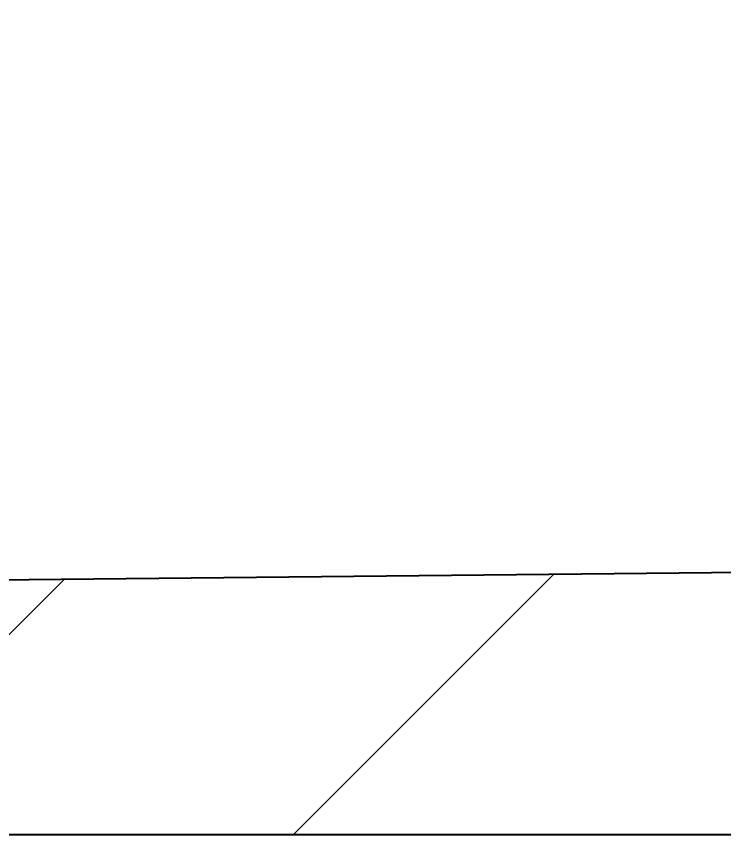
# Model space of a CAD drawing. Header units: millimetres. Extents: x 101 to 3000, y 150 to 4305.
# Drawn here: x 1072.6 to 1170.9, y 4007.2 to 4120.9 of the extents above; entities that cross this region are included whole.
import ezdxf

# ---------------------------------------------------------------- set-up
doc = ezdxf.new("R2010")
doc.units = ezdxf.units.MM
doc.header["$LTSCALE"] = 15
for name, color, linetype, lineweight in [('_Sichtbarkanten', 7, 'Continuous', 25), ('Bemaßung (ISO)', 7, 'Continuous', 25), ('Schraffur (ISO)', 7, 'Continuous', 13)]:
    doc.layers.add(name, color=color, linetype=linetype, lineweight=lineweight)
doc.styles.add('Notiztext (DIN)', font='verdana.ttf')
doc.dimstyles.new('Standard (DIN)', dxfattribs={"dimscale": 15, "dimtxt": 2.5, "dimasz": 2.5, "dimexe": 2, "dimexo": 4, "dimgap": 0.5, "dimtad": 1, "dimdec": 1, "dimrnd": 1e-08, "dimtxsty": 'Notiztext (DIN)', "dimcen": 0.09, "dimclrd": 256, "dimclre": 256, "dimclrt": 256, "dimadec": 0, "dimazin": 2, "dimtfac": 1, "dimtmove": 0, "dimatfit": 3, "dimfxl": 0, "dimtolj": 1, "dimtzin": 0, "dimlwd": -1, "dimlwe": -1, "dimarcsym": 0})

# ---------------------------------------------------------------- blocks, each defined once
blk = doc.blocks.new('*D81')
at = {"layer": 'Bemaßung (ISO)', "transparency": 16777216}
for p, q in [((922, 4102.22), (922, 4193.92)), ((1032, 4102.22), (1032, 4193.92)), ((884.5, 4163.92), (847, 4163.92)), ((922, 4163.92), (959.5, 4163.92)), ((994.5, 4163.92), (959.5, 4163.92)), ((1032, 4163.92), (994.5, 4163.92)), ((1069.5, 4163.92), (1107, 4163.92))]:
    blk.add_line(p, q, dxfattribs=at)
for points in [[(884.5, 4170.17), (884.5, 4157.67), (922, 4163.92)], [(1069.5, 4170.17), (1069.5, 4157.67), (1032, 4163.92)]]:
    blk.add_solid(points, dxfattribs=at)
at = {"layer": 'Defpoints', "color": 0, "transparency": 16777216}
for p in [(922, 4163.92), (922, 4042.22), (1032, 4042.22)]:
    blk.add_point(p, dxfattribs=at)
at = {"layer": 'Bemaßung (ISO)', "transparency": 16777216, "insert": (933.01, 4210.46), "char_height": 37.5, "attachment_point": 1, "style": 'Notiztext (DIN)'}
blk.add_mtext('\\A1;110', dxfattribs=at)

msp = doc.modelspace()

# ---------------------------------------------------------------- hatches: boundary and pattern name
at = {"layer": 'Schraffur (ISO)'}
h = msp.add_hatch(dxfattribs=at)
h.set_pattern_fill('ANSI31', color=256, scale=381, style=0)
h.set_pattern_definition([(45, (0, 0), (-33.67596, 33.67596), [])])
h.paths.add_polyline_path([(1032.3, 4032.02), (1032.3, 4022.02), (1042.3, 4022.02), (1042.3, 4018.22), (1070, 4018.22), (1070, 4007.22), (2522, 4007.22), (2522, 4057.22), (1032, 4042.22), (1012.3, 4042.22), (1012.3, 4033.62), (1012.3, 4032.02), (1012.34, 4032.02)])
h.paths.add_polyline_path([(922, 4042.22), (922, 4022.02), (932, 4022.02), (932, 4032.02), (951.95, 4032.02), (952, 4032.02), (952, 4033.62), (952, 4042.22)])

# ---------------------------------------------------------------- linework, layer by layer
at = {"layer": '_Sichtbarkanten'}
for p, q in [((2522, 4057.22), (1032, 4042.22)), ((1070, 4007.22), (2522, 4007.22))]:
    msp.add_line(p, q, dxfattribs=at)

# ---------------------------------------------------------------- dimensions: what is measured, and where the dimension line sits
at = {"layer": 'Bemaßung (ISO)'}
dim = msp.add_linear_dim(base=(922, 4163.92), p1=(1032, 4042.22), p2=(922, 4042.22), angle=180, dimstyle='Standard (DIN)', override={"dimdec": 1, "dimtp": 0, "dimtm": 0, "dimtdec": 2, "dimtofl": 0}, dxfattribs=at)
dim.commit()
dim.dimension.update_dxf_attribs({"geometry": '*D81', "text_midpoint": (977, 4163.92), "dimtype": 160})

doc.saveas('drawing.dxf')
